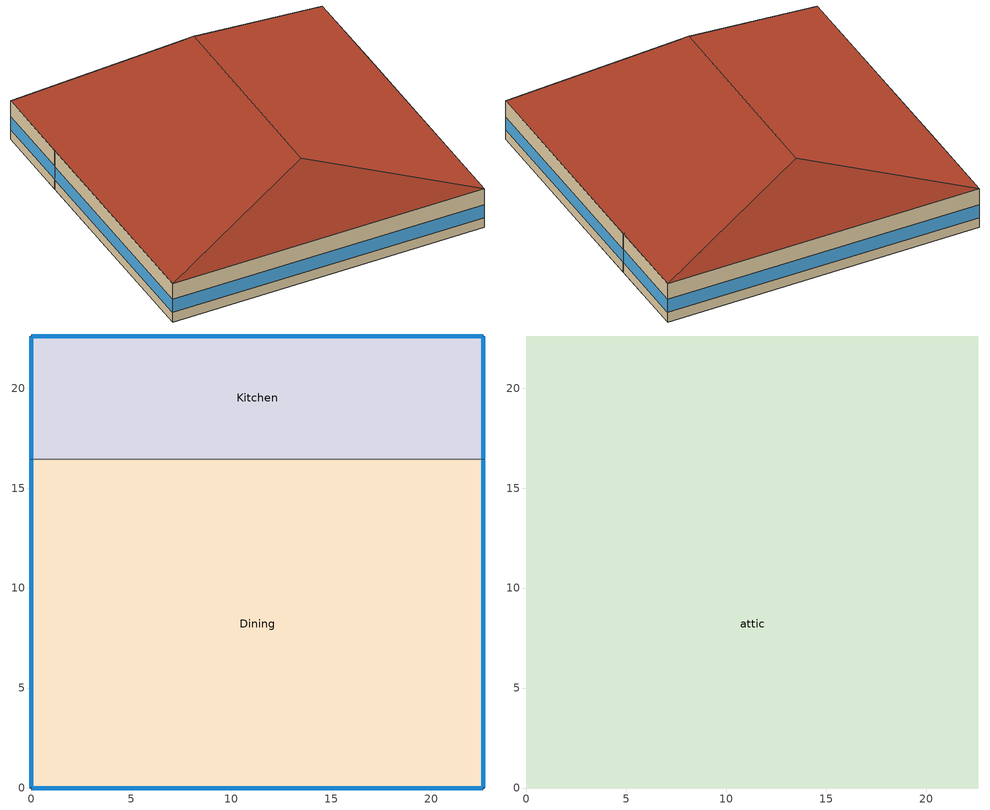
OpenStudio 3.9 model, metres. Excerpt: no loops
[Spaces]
Kitchen
 floor foundation (BTAP-Grnd-Floor-Mass:U-0.757_std): 22.61,22.61 22.61,16.44 0,16.44 0,22.61 z0
 wall outside: 22.61,16.44 22.61,22.61 0,22.61 0,16.44 z0:3.05
 wall to Dining: 0,16.44 22.61,16.44 z0:3.05
 window (BTAP-Ext-FixedWindow:U=0.220 SHGC=0.600): 22.61,16.47 22.61,22.58 / 0,22.58 0,16.47 z0.76:1.79; 22.58,22.61 0.03,22.61 z0.76:1.78
Dining
 floor foundation (BTAP-Grnd-Floor-Mass:U-0.757_std): 22.61,16.44 22.61,0 0,0 0,16.44 z0
 wall outside: 0,16.44 0,0 22.61,0 22.61,16.44 z0:3.05
 window (BTAP-Ext-FixedWindow:U=0.220 SHGC=0.600): 22.61,0.03 22.61,16.42 / 0.03,0 22.58,0 / 0,16.42 0,0.03 z0.76:1.78
attic
 floor to Dining: 22.61,16.44 22.61,0 0,0 0,16.44 z3.05
 floor to Kitchen: 22.61,22.61 22.61,16.44 0,16.44 0,22.61 z3.05
 roof outside: 11.3,18.84,6.82 22.61,22.61,3.05 0,22.61,3.05; 11.3,3.77,6.82 0,0,3.05 22.61,0,3.05; 11.3,18.84,6.82 0,22.61,3.05 0,0,3.05 11.3,3.77,6.82; 11.3,3.77,6.82 22.61,0,3.05 22.61,22.61,3.05 11.3,18.84,6.82
[Site]
Calgary Intl AP_AB_CAN: Latitude {deg}=51.11; Longitude {deg}=-114.02; Time Zone {hr}=-7; Elevation {m}=1084.1; Terrain=City
[Building]
FullServiceRestaurant: North Axis {deg}=0; Default Construction Set=BTAP-Mass at hdd = 5000.0; Standards Number of Stories=1; Standards Number of Above Ground Stories=1; Standards Template=NECB2011; Standards Building Type=FullServiceRestaurant
[Site:WaterMainsTemperature]
Calculation Method=Correlation; Annual Average Outdoor Air Temperature {C}=4.69167; Maximum Difference In Monthly Average Outdoor Air Temperatures {deltaC}=24.6
[Site:GroundTemperature:BuildingSurface]
19.527, 19.502, 19.536, 19.598, 20.002, 21.64, 22.225, 22.375, 21.449, 20.121, 19.802, 19.633
[SizingPeriod:DesignDay] Barometric Pressure {Pa}=88961; Rain Indicator=No; Snow Indicator=No; Day of Month=21; Daylight Saving Time Indicator=No; Humidity Condition Type=Wetbulb; Dry-Bulb Temperature Range Modifier Type=DefaultMultipliers
Name | Maximum Dry-Bulb Temperature {C} | Daily Dry-Bulb Temperature Range {deltaC} | Wind Speed {m/s} | Wind Direction {deg} | Month | Day Type | Wetbulb or DewPoint at Maximum Dry-Bulb {C} | Solar Model Indicator | ASHRAE Clear Sky Optical Depth for Beam Irradiance | ASHRAE Clear Sky Optical Depth for Diffuse Irradiance | Sky Clearness
Calgary Intl AP Ann Clg .4% Condns DB=>MWB | 28.8 | 12.3 | 4.5 | 160 | 7 | SummerDesignDay | 16 | ASHRAETau | 0.34 | 2.419
Calgary Intl AP Ann Clg .4% Condns WB=>MDB | 25.5 | 12.3 | 4.5 | 160 | 7 | SummerDesignDay | 17.8 | ASHRAETau | 0.34 | 2.419
Calgary Intl AP Ann Htg 99.6% Condns DB | -27.7 | 0 | 2.7 | 200 | 1 | WinterDesignDay | -27.7 | ASHRAEClearSky |  |  | 0
[ClimateZones]
Climate Zone Institution Name 1=ASHRAE; Climate Zone Document Name 1=ANSI/ASHRAE Standard 169; Climate Zone Document Year 1=2006; Climate Zone Value 1=7
[Site:GroundTemperature:Shallow]
-1.6, -5.4, -6.4, -5.5, -0.4, 5.3, 10.8, 14.7, 15.8, 14, 9.5, 4
[Site:GroundTemperature:Deep]
4, 1.3, -0.4, -0.9, 0.1, 2.3, 5.2, 8, 9.9, 10.3, 9.2, 7
[Site:GroundTemperature:FCfactorMethod]
January Ground Temperature {C}=5.5; February Ground Temperature {C}=-2; March Ground Temperature {C}=-7.6; April Ground Temperature {C}=-6.3; May Ground Temperature {C}=-6.6; June Ground Temperature {C}=-0.3; July Ground Temperature {C}=4.9; August Ground Temperature {C}=10.2; September Ground Temperature {C}=13.8; October Ground Temperature {C}=17; November Ground Temperature {C}=16.6; December Ground Temperature {C}=11.1
[Material:NoMass] Roughness=Smooth; Thermal Absorptance=0.9; Solar Absorptance=0.7
Name | Thermal Resistance {m2-K/W} | Visible Absorptance
Typical Carpet Pad; Typical Carpet Pad 1 | 0.21648 | 0.8
Typical Insulation 1 | 5.91238 | 0.7
Typical Insulation 2 | 4.49096 | 0.7
Typical Insulation 3 | 6.17282 | 0.7
Typical Carpet Pad 2 | 1.25503 | 0.8
Typical Carpet Pad 3; Typical Carpet Pad 4 | 3.45515 | 0.8
Typical Insulation 4 | 0.454528 | 0.7
Typical Insulation 5 | 0.454545 | 0.7
[Material]
Name | Roughness | Thickness {m} | Conductivity {W/m-K} | Density {kg/m3} | Specific Heat {J/kg-K} | Thermal Absorptance | Solar Absorptance | Visible Absorptance
G05 25mm wood | MediumSmooth | 0.0254 | 0.15 | 608 | 1630 | 0.9 | 0.5 | 0.5
100mm Normalweight concrete floor 1 | MediumSmooth | 0.1016 | 2.31 | 2322 | 832
G01 13mm gypsum board 1 | Smooth | 0.0127 | 0.16 | 800 | 1090 | 0.9 | 0.7 | 0.5
4 in. Normalweight Concrete Floor 1 | MediumRough | 0.1016 | 2.31 | 2322 | 832 | 0.9 | 0.7 | 0.7
1IN Stucco 1 | Smooth | 0.0253 | 0.6918 | 1858 | 837 | 0.9 | 0.7 | 0.92
8IN CONCRETE HW RefBldg 1 | Rough | 0.2032 | 1.311 | 2240 | 836.8 | 0.9 | 0.7 | 0.7
1/2IN Gypsum 1 | Smooth | 0.0127 | 0.16 | 784.9 | 830 | 0.9 | 0.4 | 0.4
Metal Roof Surface 1; F08 Metal surface 1 | Smooth | 0.0008 | 45.28 | 7824 | 500 | 0.9 | 0.7 | 0.7
6 in. Normalweight Concrete Floor 1; 6 in. Normalweight Concrete Floor 2; 6 in. Normalweight Concrete Floor 3 | MediumRough | 0.1524 | 2.31 | 2322 | 832 | 0.9 | 0.7 | 0.7
Expanded Polystyrene | MediumSmooth | 0.0363959 | 0.029 | 29 | 1210
[Construction]
BTAP-Int-Partition; BTAP-Int-Door: G05 25mm wood
BTAP-Int-Floor: 100mm Normalweight concrete floor 1, Typical Carpet Pad
BTAP-Int-Wall: G01 13mm gypsum board 1, G01 13mm gypsum board 1
BTAP-Int-Ceiling: Typical Carpet Pad, 100mm Normalweight concrete floor 1
BTAP-Int-Window: SimpleGlazing
BTAP-Ext-Floor-Mass:U-0.162: Typical Insulation 1, 4 in. Normalweight Concrete Floor 1, Typical Carpet Pad 1
BTAP-Ext-Wall-Mass:U-0.21: 1IN Stucco 1, 8IN CONCRETE HW RefBldg 1, Typical Insulation 2, 1/2IN Gypsum 1
BTAP-Ext-Roof-Metal:U-0.162: Metal Roof Surface 1, Typical Insulation 3
BTAP-Grnd-Floor-Mass:U-0.757: 6 in. Normalweight Concrete Floor 1, Typical Carpet Pad 2
BTAP-Grnd-Wall-Mass:U-0.284: 6 in. Normalweight Concrete Floor 2, Typical Carpet Pad 3
BTAP-Grnd-Roof-Mass:U-0.284: 6 in. Normalweight Concrete Floor 3, Typical Carpet Pad 4
BTAP-Ext-FixedWindow:U=0.220 SHGC=0.600; BTAP-Ext-GlassDoors:U=0.220 SHGC=0.600; BTAP-Ext-Skylights:U=0.220 SHGC=0.600; BTAP-Ext-DaylightDomes:U=0.220 SHGC=0.600; BTAP-Ext-DaylightDiffuser:U=0.220 SHGC=0.600: SimpleGlazing:U=0.220 SHGC=0.600
BTAP-Ext-Door:U-2.2: F08 Metal surface 1, Typical Insulation 4
BTAP-Ext-OverHeadDoor:U-2.2: Typical Insulation 5
BTAP-Grnd-Floor-Mass:U-0.757_std: 6 in. Normalweight Concrete Floor 1, Expanded Polystyrene
[DefaultConstructionSet]
BTAP-Mass at hdd = 5000.0: Default Exterior Surface Constructions=BTAP-Mass at hdd = 5000.0; Default Interior Surface Constructions=Default Surface Constructions 2; Default Ground Contact Surface Constructions=BTAP-Mass at hdd = 5000.0 1; Default Exterior SubSurface Constructions=BTAP-Mass at hdd = 5000.0; Default Interior SubSurface Constructions=Default Sub Surface Constructions 2; Interior Partition Construction=BTAP-Int-Partition
[DefaultSurfaceConstructions]
Name | Floor Construction | Wall Construction | Roof Ceiling Construction
Default Surface Constructions 2 | BTAP-Int-Floor | BTAP-Int-Wall | BTAP-Int-Ceiling
BTAP-Mass at hdd = 5000.0 | BTAP-Ext-Floor-Mass:U-0.162 | BTAP-Ext-Wall-Mass:U-0.21 | BTAP-Ext-Roof-Metal:U-0.162
BTAP-Mass at hdd = 5000.0 1 | BTAP-Grnd-Floor-Mass:U-0.757 | BTAP-Grnd-Wall-Mass:U-0.284 | BTAP-Grnd-Roof-Mass:U-0.284
[DefaultSubSurfaceConstructions]
Name | Fixed Window Construction | Operable Window Construction | Door Construction | Glass Door Construction | Overhead Door Construction | Skylight Construction | Tubular Daylight Dome Construction | Tubular Daylight Diffuser Construction
Default Sub Surface Constructions 2 | BTAP-Int-Window | BTAP-Int-Window | BTAP-Int-Door
BTAP-Mass at hdd = 5000.0 | BTAP-Ext-FixedWindow:U=0.220 SHGC=0.600 | BTAP-Ext-FixedWindow:U=0.220 SHGC=0.600 | BTAP-Ext-Door:U-2.2 | BTAP-Ext-GlassDoors:U=0.220 SHGC=0.600 | BTAP-Ext-OverHeadDoor:U-2.2 | BTAP-Ext-Skylights:U=0.220 SHGC=0.600 | BTAP-Ext-DaylightDomes:U=0.220 SHGC=0.600 | BTAP-Ext-DaylightDiffuser:U=0.220 SHGC=0.600
[WindowMaterial:SimpleGlazingSystem] U-Factor {W/m2-K}=2.2; Solar Heat Gain Coefficient=0.6; Visible Transmittance=0.21
SimpleGlazing; SimpleGlazing:U=0.220 SHGC=0.600
[Space] Volume {m3}=Autocalculate
Name | Space Type | Building Story | Thermal Zone | Part of Total Floor Area
Kitchen | Space Function Food preparation | Building Story 1 | ALL_ST=Food preparation_FL=Building Story 1_SCH=B | Yes
Dining | Space Function Dining - family space | Building Story 1 | ALL_ST=Dining - family space_FL=Building Story 1_SCH=B | Yes
attic | Space Function - undefined - | Building Story 2 | ALL_ST=- undefined -_FL=Building Story 2_SCH=A | No
[BuildingStory]
Name | Nominal Z Coordinate {m}
Building Story 1 | 0
Building Story 2 | 3.0488
[SpaceType] Standards Building Type=Space Function
Name | Default Schedule Set | Design Specification Outdoor Air Object | Standards Space Type
Space Function - undefined - | Space Function - undefined - Schedule Set | Space Function - undefined - Ventilation | - undefined -
Space Function Dining - family space | Space Function Dining - family space Schedule Set | Space Function Dining - family space Ventilation | Dining - family space
Space Function Food preparation | Space Function Food preparation Schedule Set | Space Function Food preparation Ventilation | Food preparation
[DesignSpecification:OutdoorAir]
Name | Outdoor Air Flow per Person {m3/s-person} | Outdoor Air Flow per Floor Area {m3/s-m2} | Outdoor Air Flow Air Changes per Hour {1/hr} | Outdoor Air Method
Space Function - undefined - Ventilation | 0 | 0 | 0
Space Function Dining - family space Ventilation | 0.0711223 |  |  | Sum
Space Function Food preparation Ventilation | 0.0304482 |  |  | Sum
[DefaultScheduleSet]
Name | Number of People Schedule | People Activity Level Schedule | Lighting Schedule | Electric Equipment Schedule
Space Function - undefined - Schedule Set
Space Function Dining - family space Schedule Set; Space Function Food preparation Schedule Set | NECB-B-Occupancy | NECB-Activity | NECB-B-Lighting | NECB-B-Electric-Equipment
[ThermostatSetpoint:DualSetpoint]
Name | Heating Setpoint Temperature Schedule | Cooling Setpoint Temperature Schedule
Space Function - undefined - Thermostat 3
Space Function Dining - family space Thermostat 3; Space Function Food preparation Thermostat 3 | NECB-B-Thermostat Setpoint-Heating | NECB-B-Thermostat Setpoint-Cooling
[People:Definition] Number of People Calculation Method=People/Area; Fraction Radiant=0.3
Name | People per Space Floor Area {person/m2}
Space Function Dining - family space People Definition | 0.0999967
Space Function Food preparation People Definition | 0.0500522
[People] Work Efficiency Schedule=Work Efficiency Schedule; Clothing Insulation Schedule=Clothing Schedule; Air Velocity Schedule=Air Velocity Schedule; Multiplier=1
Name | People Definition | Space or SpaceType
Space Function Dining - family space People | Space Function Dining - family space People Definition | Space Function Dining - family space
Space Function Food preparation People | Space Function Food preparation People Definition | Space Function Food preparation
[Lights:Definition] Design Level Calculation Method=Watts/Area; Fraction Radiant=0.5; Fraction Visible=0.2
Name | Watts per Space Floor Area {W/m2}
Space Function Dining - family space Lights Definition | 9.59992
Space Function Food preparation Lights Definition | 10.6999
[Lights] Fraction Replaceable=1
Name | Lights Definition | Space or SpaceType
Space Function Dining - family space Lights | Space Function Dining - family space Lights Definition | Space Function Dining - family space
Space Function Food preparation Lights | Space Function Food preparation Lights Definition | Space Function Food preparation
[ElectricEquipment:Definition] Design Level Calculation Method=Watts/Area; Fraction Radiant=0.5
Name | Watts per Space Floor Area {W/m2}
Space Function Dining - family space Elec Equip Definition | 0.999992
Space Function Food preparation Elec Equip Definition | 9.99992
[ElectricEquipment]
Name | Electric Equipment Definition | Space or SpaceType
Space Function Dining - family space Elec Equip | Space Function Dining - family space Elec Equip Definition | Space Function Dining - family space
Space Function Food preparation Elec Equip | Space Function Food preparation Elec Equip Definition | Space Function Food preparation
[SpaceInfiltration:DesignFlowRate] Schedule=Always On Discrete; Design Flow Rate Calculation Method=Flow/ExteriorArea; Flow per Exterior Surface Area {m3/s-m2}=0.00025; Constant Term Coefficient=0; Temperature Term Coefficient=0; Velocity Term Coefficient=0.224; Velocity Squared Term Coefficient=0
Name | Space or SpaceType
attic Infiltration | attic
Dining Infiltration | Dining
Kitchen Infiltration | Kitchen
[ThermalZone] Use Ideal Air Loads=No
Name | Thermostat
ALL_ST=- undefined -_FL=Building Story 2_SCH=A | Space Function - undefined - Thermostat 3
ALL_ST=Dining - family space_FL=Building Story 1_SCH=B | Space Function Dining - family space Thermostat 3
ALL_ST=Food preparation_FL=Building Story 1_SCH=B | Space Function Food preparation Thermostat 3
[Sizing:Zone]
ALL_ST=- undefined -_FL=Building Story 2_SCH=A: Zone Cooling Design Supply Air Temperature Input Method=SupplyAirTemperature; Zone Cooling Design Supply Air Temperature {C}=14; Zone Cooling Design Supply Air Temperature Difference {deltaC}=11.11; Zone Heating Design Supply Air Temperature Input Method=SupplyAirTemperature; Zone Heating Design Supply Air Temperature {C}=40; Zone Heating Design Supply Air Temperature Difference {deltaC}=11.11; Zone Cooling Design Supply Air Humidity Ratio {kg-H2O/kg-air}=0.0085; Zone Heating Design Supply Air Humidity Ratio {kg-H2O/kg-air}=0.008; Cooling Design Air Flow Method=DesignDay; Heating Design Air Flow Method=DesignDay; Account for Dedicated Outdoor Air System=No; Dedicated Outdoor Air System Control Strategy=NeutralSupplyAir; Dedicated Outdoor Air Low Setpoint Temperature for Design {C}=autosize; Dedicated Outdoor Air High Setpoint Temperature for Design {C}=autosize; Zone Load Sizing Method=Sensible Load Only No Latent Load; Zone Latent Cooling Design Supply Air Humidity Ratio Input Method=HumidityRatioDifference; Zone Cooling Design Supply Air Humidity Ratio Difference {kgWater/kgDryAir}=0.005; Zone Latent Heating Design Supply Air Humidity Ratio Input Method=HumidityRatioDifference; Zone Humidification Design Supply Air Humidity Ratio Difference {kgWater/kgDryAir}=0.005; Sizing Option=Coincident
[Foundation:Kiva]
Bldg Kiva Foundation: Wall Height Above Grade {m}=0; Wall Depth Below Slab {m}=0
[SurfaceProperty:ExposedFoundationPerimeter] Exposed Perimeter Calculation Method=TotalExposedPerimeter
Name | Total Exposed Perimeter {m}
Dining_Floor | 55.4941
Kitchen_Floor | 34.9407
[Foundation:Kiva:Settings]

[AvailabilityManager:NightCycle] Applicability Schedule=Always On Discrete; Control Type=CycleOnAny; Thermostat Tolerance {deltaC}=1; Cycling Run Time {s}=3600
Availability Manager Night Cycle 1; Availability Manager Night Cycle 2
[ZoneControl:ContaminantController]
attic Zone Control Contaminant Controller: Controlled Zone=ALL_ST=- undefined -_FL=Building Story 2_SCH=A; Carbon Dioxide Control Availability Schedule=indoor_co2_availability_schedule; Carbon Dioxide Setpoint Schedule=indoor_co2_setpoint_schedule
[Schedule:Ruleset]
Clothing Schedule: Default Day Schedule=Clothing Schedule Default Winter Clothes
Air Velocity Schedule: Default Day Schedule=Air Velocity Schedule Default
Work Efficiency Schedule: Default Day Schedule=Work Efficiency Schedule Default
NECB-B-Occupancy: Default Day Schedule=NECB-B-Occupancy Default
NECB-Activity: Default Day Schedule=NECB-Activity Default; Summer Design Day Schedule=NECB-Activity Summer Design Day; Winter Design Day Schedule=NECB-Activity Winter Design Day
NECB-B-Lighting: Default Day Schedule=NECB-B-Lighting Default
NECB-B-Electric-Equipment: Default Day Schedule=NECB-B-Electric-Equipment Default
NECB-B-Thermostat Setpoint-Heating: Default Day Schedule=NECB-B-Thermostat Setpoint-Heating Default
NECB-B-Thermostat Setpoint-Cooling: Default Day Schedule=NECB-B-Thermostat Setpoint-Cooling Default
[Schedule:Day]
Clothing Schedule Default Winter Clothes: 24, 0, 1
Clothing Schedule Summer Clothes: 24, 0, 0.5
Air Velocity Schedule Default: 24, 0, 0.2
Work Efficiency Schedule Default: 24, 0, 0
NECB-B-Occupancy Default; NECB-B-Occupancy Default|Wkdy Day: No, 1, 0, 0.3, 2, 0, 0.1, 9, 0, 0, 10, 0, 0.1, 11, 0, 0.2, 12, 0, 0.5, 13, 0, 0.9, 14, 0, 0.8, 15, 0, 0.5, 17, 0, 0.2, 18, 0, 0.3, 19, 0, 0.6, 22, 0, 0.9, 23, 0, 0.6, 24, 0, 0.4
NECB-B-Occupancy Sat Day: No, 1, 0, 0.5, 2, 0, 0.3, 9, 0, 0, 10, 0, 0.1, 11, 0, 0.2, 12, 0, 0.5, 13, 0, 0.9, 14, 0, 0.8, 15, 0, 0.5, 17, 0, 0.2, 18, 0, 0.3, 19, 0, 0.6, 22, 0, 0.9, 24, 0, 0.6
NECB-B-Occupancy Sun|Hol Day: No, 1, 0, 0.1, 2, 0, 0.3, 10, 0, 0, 11, 0, 0.1, 12, 0, 0.4, 14, 0, 0.5, 15, 0, 0.4, 18, 0, 0.2, 19, 0, 0.5, 21, 0, 0.7, 22, 0, 0.5, 23, 0, 0.3, 24, 0, 0.1
NECB-Activity Default; NECB-Activity Winter Design Day; NECB-Activity Summer Design Day: No, 24, 0, 130
NECB-B-Lighting Default; NECB-B-Lighting Default|Wkdy Day; NECB-B-Lighting Sat Day; NECB-B-Electric-Equipment Default; NECB-B-Electric-Equipment Default|Wkdy Day; NECB-B-Electric-Equipment Sat Day: No, 1, 0, 0.9, 2, 0, 0.5, 9, 0, 0.1, 10, 0, 0.5, 11, 0, 0.7, 24, 0, 0.9
NECB-B-Lighting Sun|Hol Day; NECB-B-Electric-Equipment Sun|Hol Day: No, 2, 0, 0.5, 10, 0, 0.1, 11, 0, 0.5, 23, 0, 0.9, 24, 0, 0.5
NECB-B-Thermostat Setpoint-Heating Default; NECB-B-Thermostat Setpoint-Heating Default|Wkdy Day; NECB-B-Thermostat Setpoint-Heating Sat Day: No, 2, 0, 22, 8, 0, 18, 9, 0, 20, 24, 0, 22
NECB-B-Thermostat Setpoint-Heating Sun|Hol Day: No, 1, 0, 18, 2, 0, 22, 9, 0, 18, 10, 0, 20, 23, 0, 22, 24, 0, 18
NECB-B-Thermostat Setpoint-Cooling Default; NECB-B-Thermostat Setpoint-Cooling Default|Wkdy Day; NECB-B-Thermostat Setpoint-Cooling Sat Day: No, 1, 0, 24, 8, 0, 35, 24, 0, 24
NECB-B-Thermostat Setpoint-Cooling Sun|Hol Day: No, 9, 0, 35, 23, 0, 24, 24, 0, 35
[Schedule:Rule] Date Specification Type=DateRange; Start Day=1
Name | Schedule Ruleset | Rule Order | Day Schedule | Start Month | End Month | End Day | Apply Monday | Apply Tuesday | Apply Wednesday | Apply Thursday | Apply Friday | Apply Saturday | Apply Sunday
Schedule Rule 1 | Clothing Schedule | 0 | Clothing Schedule Summer Clothes | 5 | 9 | 30
Schedule Rule 2 | NECB-B-Occupancy | 2 | NECB-B-Occupancy Default|Wkdy Day | 1 | 12 | 31 | Yes | Yes | Yes | Yes | Yes
Schedule Rule 3 | NECB-B-Occupancy | 1 | NECB-B-Occupancy Sat Day | 1 | 12 | 31 |  |  |  |  |  | Yes
Schedule Rule 4 | NECB-B-Occupancy | 0 | NECB-B-Occupancy Sun|Hol Day | 1 | 12 | 31 |  |  |  |  |  |  | Yes
Schedule Rule 5 | NECB-B-Lighting | 2 | NECB-B-Lighting Default|Wkdy Day | 1 | 12 | 31 | Yes | Yes | Yes | Yes | Yes
Schedule Rule 6 | NECB-B-Lighting | 1 | NECB-B-Lighting Sat Day | 1 | 12 | 31 |  |  |  |  |  | Yes
Schedule Rule 7 | NECB-B-Lighting | 0 | NECB-B-Lighting Sun|Hol Day | 1 | 12 | 31 |  |  |  |  |  |  | Yes
Schedule Rule 8 | NECB-B-Electric-Equipment | 2 | NECB-B-Electric-Equipment Default|Wkdy Day | 1 | 12 | 31 | Yes | Yes | Yes | Yes | Yes
Schedule Rule 9 | NECB-B-Electric-Equipment | 1 | NECB-B-Electric-Equipment Sat Day | 1 | 12 | 31 |  |  |  |  |  | Yes
Schedule Rule 10 | NECB-B-Electric-Equipment | 0 | NECB-B-Electric-Equipment Sun|Hol Day | 1 | 12 | 31 |  |  |  |  |  |  | Yes
Schedule Rule 11 | NECB-B-Thermostat Setpoint-Heating | 2 | NECB-B-Thermostat Setpoint-Heating Default|Wkdy Day | 1 | 12 | 31 | Yes | Yes | Yes | Yes | Yes
Schedule Rule 12 | NECB-B-Thermostat Setpoint-Heating | 1 | NECB-B-Thermostat Setpoint-Heating Sat Day | 1 | 12 | 31 |  |  |  |  |  | Yes
Schedule Rule 13 | NECB-B-Thermostat Setpoint-Heating | 0 | NECB-B-Thermostat Setpoint-Heating Sun|Hol Day | 1 | 12 | 31 |  |  |  |  |  |  | Yes
Schedule Rule 14 | NECB-B-Thermostat Setpoint-Cooling | 2 | NECB-B-Thermostat Setpoint-Cooling Default|Wkdy Day | 1 | 12 | 31 | Yes | Yes | Yes | Yes | Yes
Schedule Rule 15 | NECB-B-Thermostat Setpoint-Cooling | 1 | NECB-B-Thermostat Setpoint-Cooling Sat Day | 1 | 12 | 31 |  |  |  |  |  | Yes
Schedule Rule 16 | NECB-B-Thermostat Setpoint-Cooling | 0 | NECB-B-Thermostat Setpoint-Cooling Sun|Hol Day | 1 | 12 | 31 |  |  |  |  |  |  | Yes
[Schedule:Constant]
Always On Discrete: Value=1
[Schedule:Compact]
indoor_co2_availability_schedule: Through: 12/31, For: Weekdays SummerDesignDay, Until: 07:00, 0, Until: 22:00, 1, Until: 24:00, 0, For: Saturday WinterDesignDay, Until: 07:00, 0, Until: 18:00, 1, Until: 24:00, 0, For: AllOtherDays, Until: 24:00, 0
indoor_co2_setpoint_schedule: Through: 12/31, For: AllDays, Until: 24:00, 1000
